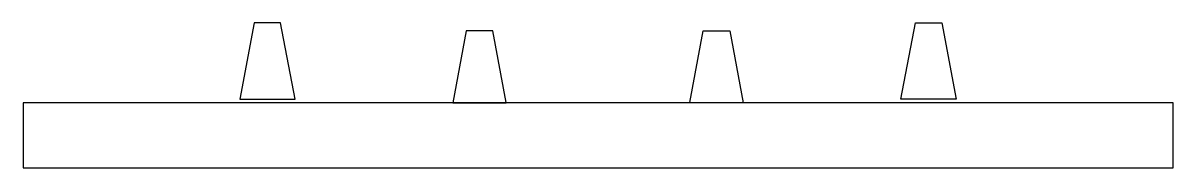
# Model space of a CAD drawing. Header units: metres. Extents: x -1.3 to 1.3, y -0.33 to 0.
import ezdxf

# ---------------------------------------------------------------- set-up
doc = ezdxf.new("R2010")
doc.units = ezdxf.units.M
doc.layers.add('3D_RustenSkinne_XS_ColBrownS', color=37, linetype='Continuous')
doc.layers.add('3D_Sville_XS_Concrete01', color=253, linetype='Continuous')

msp = doc.modelspace()

# ---------------------------------------------------------------- linework, layer by layer
at = {"layer": '3D_RustenSkinne_XS_ColBrownS'}
for points in [[(-0.81, -0.172), (-0.685, -0.172), (-0.7175, 0), (-0.7775, 0)], [(0.81, -0.172), (0.685, -0.172), (0.7175, 0), (0.7775, 0)]]:
    msp.add_lwpolyline(points, close=True, dxfattribs=at)
for points in [[(-0.2073, -0.1801, 0), (-0.2379, -0.018, 0), (-0.2979, -0.018, 0), (-0.3285, -0.1802, 0.0016), (-0.2073, -0.1802, 0.0016)], [(0.2073, -0.1801, 0), (0.2379, -0.018, 0), (0.2979, -0.018, 0), (0.3285, -0.1802, 0.0016), (0.2073, -0.1802, 0.0016)]]:
    msp.add_polyline3d(points, dxfattribs=at)
at = {"layer": '3D_Sville_XS_Concrete01', "extrusion": (1.70806e-15, -0.008939, -0.99996)}
msp.add_lwpolyline([(-1.3, -0.1802), (1.3, -0.1802), (1.3, -0.3279), (-1.3, -0.3279)], close=True, dxfattribs=at)

doc.saveas('drawing.dxf')
